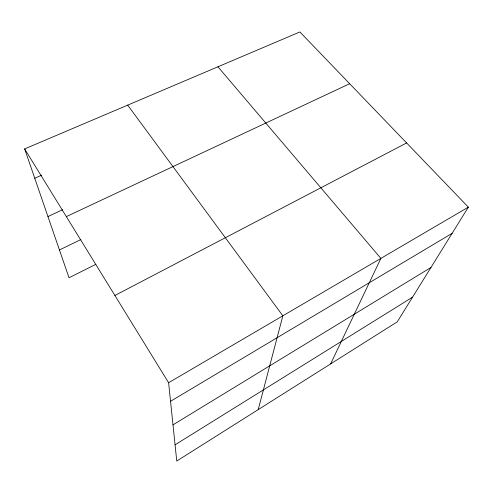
<?xml version="1.0" encoding="UTF-8"?>
<svg xmlns="http://www.w3.org/2000/svg" width="493" height="493" viewBox="0 0 493 493"><rect width="100%" height="100%" fill="white"/><g stroke="black" fill="none" stroke-linecap="round" stroke-linejoin="round"><path stroke-width="0.74" d="M258.215 409.615L282.846 315.81L127.693 105.132M330.624 363.914L380.886 258.387L217.937 66.783M468.35 207.152L397.259 321.849L176.753 461.041L168.612 382.716L24.65 148.917L299.892 31.959L468.35 207.152L168.612 382.716M175.07 444.822L412.567 297.15M172.994 424.855L430.987 267.44M170.547 401.29L452.124 233.331M114.894 295.48L406.614 142.952M95.852 264.316L69.026 277.762L24.65 148.917M59.45 249.951L80.87 239.573M66.333 216.612L349.66 83.724M47.944 216.544L62.593 209.741M34.756 178.256L41.769 175.157"/></g></svg>
